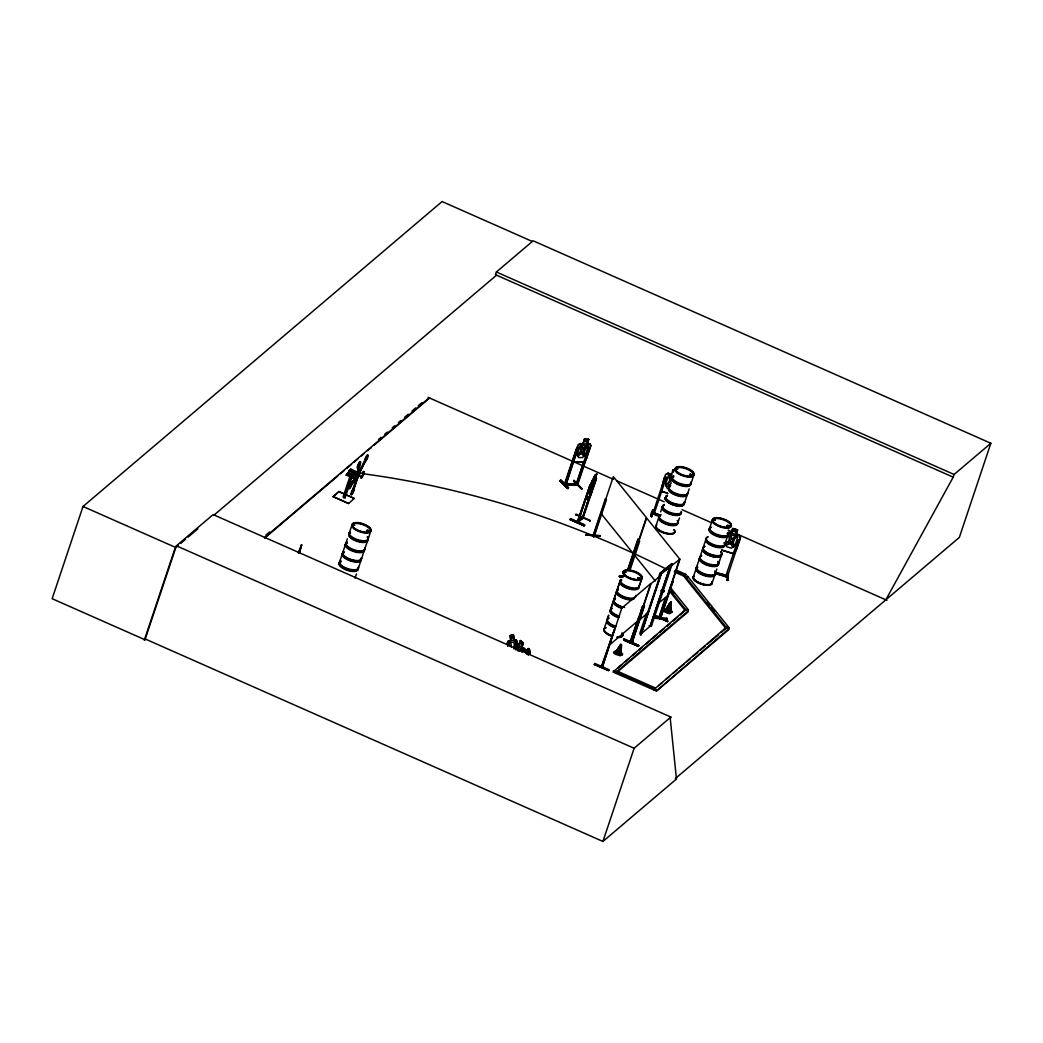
<?xml version="1.0" encoding="UTF-8"?>
<svg xmlns="http://www.w3.org/2000/svg" width="1043" height="1043" viewBox="0 0 1043 1043"><rect width="100%" height="100%" fill="white"/><g stroke="black" fill="none" stroke-linecap="round" stroke-linejoin="round"><path stroke-width="1.5" d="M352.247 482.687L352.247 482.466A3.533 0.717 -66.4 0 0 350.252 484.695A3.533 0.717 -66.4 0 0 349.314 488.685A3.533 0.717 -66.4 0 0 351.634 485.073L358.088 474.787L351.856 482.296A3.533 0.717 -66.4 0 0 350.135 483.991A3.533 0.717 -66.4 0 0 348.766 488.254A3.533 0.717 -66.4 0 0 350.487 486.559M574.08 457.329L573.833 461.984L573.937 457.342L578.122 445.244L579.908 443.588L582.92 443.744L584.354 439.129L588.734 439.325L587.131 443.77L589.999 443.927L590.977 445.57L586.766 457.734M517.354 646.269L518.345 646.569L518.462 650.702M620.885 654.065L620.898 644.339L615.487 652.527L616.804 653.909L620.507 654.535L620.859 650.454M670.623 611.824L670.858 602.15L665.225 610.298L667.885 612.215L670.623 611.824L671.223 602.346M357.475 475.034L358.062 467.486L357.879 475.204M358.636 473.053L358.988 468.529M359.04 473.222L359.822 465.243A3.533 0.717 -66.4 0 0 360.448 461.71A3.533 0.717 -66.4 0 0 358.075 465.765A3.533 0.717 -66.4 0 0 358.271 467.89L358.453 467.668M592.88 535.867L593.65 536.65L605.918 499.675L605.357 498.984L592.932 535.946M594.132 536.545L606.4 499.714L605.357 498.984M659.033 616.53L659.658 616.83C660.115 620.35 657.598 615.97 659.411 618.343L666.516 596.831M660.063 618.421L659.997 618.447C659.554 615.474 662.292 617.782 660.714 618.76M620.507 654.535C622.515 641.81 621.771 641.38 615.487 652.527M670.245 612.306C672.253 599.582 671.509 599.138 665.225 610.298M621.172 647.52L621.485 644.587M622.88 577.066L619.568 576.271M666.673 618.942L666.829 618.173L666.907 619.359L652.853 617.665M725.615 576.649L738.144 539.583M731.169 532.973L732.694 528.371L737.662 529.857L736.149 534.394M726.097 575.084L715.628 572.594M740.4 537.51L727.336 576.935M727.766 580.456L726.919 580.195L727.975 573.129L727.779 580.416L727.897 573.806M721.613 550.169L733.294 553.69M739.513 540L738.118 539.805M358.44 473.339L364.685 460.406A3.533 0.717 -66.4 0 1 366.628 455.83A3.533 0.717 -66.4 0 1 367.657 456.013M359.092 474.239L365.076 460.589A3.533 0.717 -66.4 0 1 367.279 455.661A3.533 0.717 -66.4 0 1 367.801 457.134A3.533 0.717 -66.4 0 1 365.415 461.554L358.701 474.057M661.418 591.107L661.966 590.664M661.653 590.521L661.223 591.394L661.849 589.36M662.057 591.459L662.761 590.182L662.188 591.055M663.843 590.651L663.048 592.32L663.948 591.107M619.503 654.678L621.328 644.783M669.241 612.437L671.053 602.554M575.801 514.707L590.182 520.9M623.571 639.607L623.831 638.837L638.785 645.474L638.525 646.243L623.571 639.607L638.107 645.513M638.068 645.109L638.094 645.513M667.624 621.445L654.848 615.774M670.193 606.335L671.066 602.228M594.327 482.596L582.294 517.941L583.024 518.202L596.466 478.528L590.273 495.751L586.101 499.297L586.974 495.099M586.101 499.297L587.131 495.164M298.976 552.125L301.753 544.759L299.263 553.325L301.479 544.694L298.311 552.92M650.767 516.441C656.673 502.413 648.238 515.998 651.614 516.715L651.862 515.946L650.871 516.363M651.432 516.546L653.609 509.936L652.514 510.392M651.614 516.715L653.57 509.923M652.514 513.599C652.905 511.344 653.035 515.855 659.984 516.272M654.248 512.947L654.183 514.147M666.308 477.42L665.004 476.768L666.308 477.42L653.961 514.303M662.057 486.442C661.718 501.879 661.145 480.914 665.956 474.252L668.081 473.144L671.562 474.448M672.944 469.767L675.421 470.576M618.147 654.443L621.106 644.743M667.885 612.215L670.845 602.515M665.447 568.696A876.12 712.617 40.7 0 0 362.442 473.652L362.247 473.066A3.533 0.717 -66.4 0 1 363.811 472.153A3.533 0.717 -66.4 0 1 361.752 477.12A3.533 0.717 -66.4 0 1 360.917 476.312L361.308 476.482A3.533 0.717 -66.4 0 0 362.156 477.29A3.533 0.717 -66.4 0 0 364.203 472.323A3.533 0.717 -66.4 0 0 362.651 473.248L358.805 473.626M531.956 241.298L442.089 201.547L83.01 506.481L52.15 598.695L144.951 639.75L176.397 545.802L213.15 514.59L670.871 717.049L670.297 718.783L676.451 779.03L602.932 841.453L145.212 638.981M174.898 548.801L144.299 640.246L145.59 639.15M333.16 496.755L338.936 491.501L354.294 498.437L348.597 503.495L333.16 496.755L338.936 491.501M358.896 471.905L353.316 478.216L346.198 475.113L350.096 470.967M350.774 469.115L348.518 473.418L350.774 469.115L352.951 470.067L351.856 473.339L350.696 474.369L347.723 473.079M350.057 476.129L343.108 496.924L343.721 497.68L345.077 497.798L352.039 476.99M350.696 474.369L352.951 470.067M343.721 497.68L351.178 475.399L350.565 474.643L351.908 474.748M345.95 492.583L350.422 479.206M352.078 474.982L354.333 470.68L356.51 471.632L354.255 475.934L352.078 474.982L353.251 473.939M353.616 472.857L354.333 470.68M353.316 478.216L357.214 474.083L351.53 471.592M354.255 475.934L356.51 471.632M358.049 475.621L353.942 488.202A3.533 0.717 -66.4 0 1 352.703 492.57A3.533 0.717 -66.4 0 1 350.917 494.147A3.533 0.717 -66.4 0 1 352.782 489.245L357.619 476.012C363.094 464.526 356.81 483.574 357.566 476.051L357.11 477.538M348.597 503.495L333.225 496.559M358.453 475.791L354.255 488.346A3.533 0.717 -66.4 0 1 353.108 492.739A3.533 0.717 -66.4 0 1 351.308 494.33A3.533 0.717 -66.4 0 1 353.173 489.415L358.01 476.182M339.627 561.903L342.352 553.729M342.612 552.946L345.376 544.772M345.924 543.064L347.358 538.84M349.327 532.882L352.065 524.72M355.037 578.148L356.471 573.911M358.44 567.966L361.191 559.804A9.922 3.911 18.5 0 1 348.401 559.622A9.922 3.911 18.5 0 1 344.099 552.216M361.452 559.009L364.19 550.847M364.737 549.126L367.579 540.665M368.153 538.957L370.904 530.796M676.451 779.03L675.369 778.547L959.351 537.406L990.85 443.262L533.129 240.79L496.377 272.001L495.477 274.7L953.198 477.159L885.833 599.829M559.817 480.771L567.601 488.45L559.83 480.745L560.808 480.028L568.487 487.798L567.509 488.541M565.788 484.93L566.427 483.509L564.902 483.131L564.524 484.812L565.788 484.93L578.187 447.955L576.74 447.656L564.263 484.539L577.353 484.878M565.814 483.144L564.732 484.891L578.005 445.178L579.908 443.588M565.984 484.852L577.405 449.22M513.821 648.616L515.346 644.053L516.95 643.231L518.958 644.965M513.899 648.72L515.425 644.196L516.82 643.427M515.477 649.685L516.898 645.448L518.879 645.213L520.34 640.441L523.417 642.983L521.904 647.52L523.677 649.176M517.419 649.541L518.371 646.725L521.109 649.098M581.329 488.893L573.65 481.123L573.898 480.354L582.02 488.815M519.01 645.2L520.522 640.663M588.552 439.468L584.458 439.286L583.011 443.901L580.364 445.361L577.522 453.835L578.461 457.525L582.476 457.616L585.84 454.044L588.669 445.57L587.026 444.005L588.461 439.377M587.026 444.005L588.734 439.325M578.07 483.796L576.922 483.809C576.427 487.498 575.149 482.348 577.496 483.483C578.891 483.73 577.353 486.116 576.166 485.112L588.382 447.955M521.617 647.586L523.417 642.983M583.754 461.788L575.971 484.773M589.047 449.52L577.222 484.878L577.666 483.522M584.719 524.994L570.508 518.749L584.732 524.981L584.471 525.75L570.247 519.44L584.223 525.894L570.039 519.623M570.547 518.71L569.986 519.74M575.71 514.877L575.984 514.108L590.155 520.418L589.882 521.148M578.187 520.653L577.131 522.504L582.763 517.667M577.183 522.452L590.025 485.151L578.174 522.256M590.025 485.151L577.47 522.021M591.133 483.078L592.241 480.966L577.626 522.726L578.33 521.344M591.172 483.078L586.909 495.177M592.059 481.032L594.81 475.334L596.752 473.9L594.966 478.568L596.374 477.459L592.215 481.097M582.359 516.911L582.62 518.645L582.946 516.611M596.752 473.9L582.437 518.632L590.234 493.769M586.27 535.242L586.531 534.485L600.351 535.607L600.09 536.376L585.931 534.785L600.09 536.376M594.067 536.532L593.493 535.919L613.336 476.612L646.386 517.615L628.812 569.726M593.936 534.564L593.363 536.48L594.119 536.689M619.581 576.388L619.711 575.645L622.893 576.114L619.751 575.879L619.555 576.636L622.88 576.962M607.287 619.386L608.708 615.148L607.3 619.386M613.427 601.042L610.69 609.203L613.284 601.55M613.688 600.246L616.426 592.085M604.08 629.046L606.739 621.093M613.779 600.038L616.439 592.085M594.275 664.495L594.823 663.465L609.047 669.71L608.786 670.48L594.288 664.456L608.499 670.701M627.495 570.208L637.834 539.296L638.877 540.026L637.834 539.296M627.977 570.247L638.316 539.335M628.577 569.348L638.407 539.987M629.294 569.765L646.621 517.993L679.671 558.996L672.461 580.521M629.385 570.43L639.111 540.404L639.685 541.108L629.855 570.469M602.463 666.999L614.314 629.894L601.368 667.207L601.837 665.747L602.971 665.603M665.004 476.768L652.749 513.938M601.394 667.09L613.792 631.432M654.13 514.355L654.574 513.013L652.931 512.504M668.198 484.5L671.04 476.025M666.985 488.137L665.734 483.691L668.563 475.217L671.549 474.513L672.97 469.702M673.126 472.518L673.635 471.006M655.93 525.985L658.681 517.823M660.675 511.878L662.07 507.628M616.087 650.871C606.126 653.961 629.946 658.355 620.037 652.501M641.784 578.591L639.216 586.257L641.966 578.096M687.963 610.95L688.354 609.79L685.655 609.568L613.036 672.057L656.412 691.053L728.64 629.711L729.031 628.564L726.267 627.338L684.964 576.088L684.573 577.235L725.889 628.499L720.987 632.658M623.87 639.346L638.564 646.086L624.027 640.233L638.251 646.477M624.014 640.259L624.574 639.229L638.746 645.526M619.933 655.812L622.606 653.752M655.043 687.832L617.221 671.105L615.787 673.283L688.028 611.941L688.406 610.781L685.655 609.568L669.528 589.556M622.462 653.57L619.998 652.631M616.843 672.253L617.221 671.105M630.389 643.296C632.684 642.527 627.938 644.235 630.259 641.628L631.38 641.484M641.171 610.416L642.723 605.774L629.842 643.127L630.246 642.605M629.803 642.97L639.098 616.596M643.218 605.996L630.428 643.362L630.976 641.94L632.788 641.471L630.767 641.315M630.963 642.996L650.715 583.572L621.824 608.108L602.189 667.429M631.171 643.01L651.08 583.663L660.727 575.567M631.589 642.566L631.954 641.184M631.706 642.553L644.053 605.657L631.849 643.244L644.548 605.879M646.556 613.219L639.88 633.179L641.119 633.727L650.284 626.152L649.059 625.604M658.368 577.913L659.919 573.311L669.085 565.736L670.323 566.297L661.145 573.872L659.919 573.311M640.272 634.6L661.04 572.516L672.253 563.794L651.484 625.878L650.154 626.204L670.31 565.932L661.145 573.728L641.002 634.77L640.402 634.483M678.054 522.178L679.488 517.941M684.482 503.039L687.207 494.877M689.201 488.932L687.767 493.156A9.895 3.898 18.5 0 1 674.977 493A9.895 3.898 18.5 0 1 670.688 485.608M691.17 482.987L693.921 474.826M640.884 634.874L661.666 572.79L672.253 563.794M650.089 626.256L670.206 566.14L661.158 573.833M651.236 624.183L671.379 563.989L661.066 572.75M651.367 624.105L671.64 563.52M665.434 597.678L658.772 617.639L659.711 616.27M660.219 614.718L665.916 597.717M671.992 581.955L659.593 618.903L660.271 619.125L672.957 581.759L671.992 581.955L672.957 581.759M672.487 582.177L660.089 619.112L679.971 559.126L670.701 566.297M663.622 610.898C680.492 616.504 656.568 611.863 665.825 608.63M670.036 613.48L672.344 611.524L669.671 613.584M654.691 615.97L667.533 621.615L667.82 620.833L655.004 615.227M674.286 571.916L684.469 576.414L685.903 574.367L675.721 569.869M685.903 574.367L684.469 576.414M687.272 577.47L687.65 576.31L684.964 576.088M602.932 841.453L634.118 748.261L670.871 717.049M693.282 577.053L696.033 568.891A9.895 3.898 18.5 0 0 705.694 576.075A9.895 3.898 18.5 0 0 714.781 573.872M696.581 567.183L699.423 558.709M699.996 557.001L702.721 548.827M702.995 548.044L705.746 539.883M709.696 527.993L712.434 519.818M656.412 691.053L729.031 628.564M680.375 614.875L685.655 609.568M712.121 583.128L714.859 574.954M715.407 573.246L716.841 569.022M718.836 563.077L721.56 554.902M732.812 528.566L731.273 533.169L728.288 533.938L725.446 542.412L726.723 546.793L731.365 548.188L735.067 545.306L737.896 536.832L735.928 534.564L737.453 529.961L732.799 528.632M726.919 580.195L727.18 579.426L727.167 580.169M725.889 628.499L726.267 627.338L728.966 627.573L728.575 628.72M953.198 477.159L954.097 474.474L990.85 443.262M357.227 476.573L351.243 484.904A3.533 0.717 -66.4 0 1 350.891 485.738M669.893 604.731L670.858 602.15M632.227 642.84L632.71 641.367L631.667 641.536L632.384 641.849M660.076 617.417L661.106 617.339M357.801 476.064L359.196 473.796M578.07 521.383L578.682 520.861M357.162 474.148L356.471 477.525M594.601 664.078L608.812 670.323M616.804 653.909L620.885 644.665M666.542 611.667L670.623 602.424M661.405 590.703L662.109 590.051M663.648 591.394L663.283 592.294L663.909 590.768M592.672 487.863L588.904 493.665L592.072 482.309L594.979 475.504L596.635 474.096M507.719 646.047L507.367 642.918L508.371 640.923L516.155 639.815L517.25 641.601L517.98 650.806M617.547 650.649L620.898 644.339M668.628 605.892L670.636 602.111M615.826 653.205L620.741 644.548M665.564 610.976L670.48 602.319M357.697 475.934L357.006 477.042M353.864 525.333L353.394 524.486M353.538 524.694L354.724 525.346L353.316 524.785M353.642 524.877L354.294 524.342M366.967 530.704L367.41 531.369M368.362 530.731L369.079 531.109L367.188 531.096M369.352 531.474L368.309 531.669M676.816 468.32L677.611 468.842M676.881 469.363C674.834 468.398 678.824 468.959 676.959 468.281M676.568 468.789L677.337 468.75M676.933 469.194L677.715 468.933M624.262 572.242C627.99 573.428 622.854 571.056 625.148 571.851M624.796 571.707L625.552 571.773M624.496 572.203L625.539 572.255M625.083 572.503L625.761 572.216M689.658 474.63L690.427 475.399M690.844 474.578L690.062 475.047L691.522 475.699M692.369 475.504L691.326 475.699M638.042 578.018L638.798 577.587M638.955 578.761L638.147 577.718L639.163 577.939M640.428 578.787L638.303 578.565M713.764 519.597L715.146 520.366L713.542 519.753M714.872 519.805L714.259 519.597M714.963 520.053L713.907 519.805L714.846 520.34M726.854 525.815L727.897 525.372M727.636 525.763L729.161 525.881M729.148 526.676L729.292 525.907M583.924 462.232L586.818 457.668L583.924 462.232L573.741 461.893M586.296 535.007L600.077 536.193M351.856 482.518L357.697 474.617M568.161 488.437L560.404 480.693L568.226 488.567M358.062 467.486L357.879 467.72A3.533 0.717 -66.4 0 1 357.423 466.377A3.533 0.717 -66.4 0 1 359.444 462.101A3.533 0.717 -66.4 0 1 360.239 462.701M736.345 549.609L733.216 553.572L721.782 550.065M733.281 553.755L736.501 549.687L740.569 537.562L739.37 535.359L735.928 534.498M519.583 650.936L522.778 647.833L524.525 648.459C525.789 657.22 528.957 641.249 530.287 653.087L528.306 654.9M519.636 651.106L522.934 648.016M521.774 652.253L523.834 650.245L525.672 651.575L528.436 648.876M528.475 648.642L525.529 651.575L524.329 648.616L522.804 648.029M528.149 654.835L530 653.035M346.198 475.113L349.783 471.931M614.809 630.102L613.832 630.311M667.533 621.615L660.727 618.16M178.262 545.45L175.811 547.523L83.01 506.481M180.713 543.364L185.615 539.205M188.066 537.119L197.87 528.801M213.815 515.268L496.546 275.169M265.939 535.085L269.655 531.93M378.596 439.416L381.073 437.317M384.789 434.162L387.266 432.05M392.22 427.852L394.684 425.753M398.4 422.598L400.877 420.485M404.593 417.33L408.308 414.188M412.024 411.033L415.74 407.878M418.217 405.766L421.933 402.624M264.531 537.653L429.194 397.839M264.779 538.005L337.919 475.895M340.396 473.783L344.112 470.628M346.602 468.529L351.556 464.318M354.033 462.205L357.749 459.05M361.478 455.895L363.955 453.783M367.671 450.628L371.386 447.473M373.876 445.361L429.664 397.996M596.088 475.1L594.523 477.525L595.579 476.612M590.507 485.373L589.53 485.569M585.944 499.219L590.286 495.634M582.268 517.458L578.552 521.252M582.985 518.175L577.809 522.66M671.327 482.87C667.233 489.05 661.445 485.869 670.61 481.527C666.138 473.157 672.2 473.731 671.927 480.823M609.477 645.004L638.368 620.468M650.715 625.722L651.484 625.878M617.925 667.898L621.602 664.782M625.279 661.666L628.942 658.537M632.619 655.421L636.295 652.305M638.746 650.219L642.41 647.103M646.086 643.987L649.763 640.871M652.214 638.785L657.103 634.626M659.554 632.553L664.456 628.394M666.907 626.308L670.571 623.192M673.022 621.106L677.924 616.948M688.406 610.781L616.178 672.122L613.414 670.91M726.267 627.338L653.596 689.879L654.652 688.98M658.55 685.681L662.214 682.552M665.89 679.436L669.567 676.32M673.243 673.204L676.907 670.088M679.358 668.002L684.26 663.843M686.711 661.77L690.375 658.641M692.826 656.568L697.728 652.41M700.179 650.324L705.068 646.165M707.519 644.092L718.536 634.731M638.733 620.546L648.381 612.463M658.381 603.128L667.65 595.957M521.331 649.307L521.982 649.541M594.08 534.655L594.575 535.346L593.454 534.603M660.271 616.961L659.58 616.83M666.086 474.422L668.094 473.313M367.723 531.043L369.053 531.161M368.674 531.643L368.987 530.926M676.203 468.685L676.946 468.659M677.376 469.154L676.803 468.829M689.905 474.409C688.25 475.817 694.182 476.82 691.822 474.708M690.375 474.33L690.974 474.343M727.258 525.489L728.157 526.871L729.605 526.246M727.453 525.933L729.644 526.702M638.59 577.574C635.004 578.722 643.466 580.299 639.268 577.626M602.502 666.086L601.941 665.851M365.298 461.593L365.024 461.384A3.533 0.717 -66.4 0 0 367.227 457.499M726.306 575.123L727.662 575.827M689.775 474.513L690.544 474.304M691.678 475.23L691.431 474.487M639.998 578.539L638.564 578.239M510.627 640.767L510.092 635.435L513.508 634.952L513.925 640.141M615.878 652.058L616.882 651.914M358.192 476.234L361.439 476.077M513.508 634.952L513.821 640.324L515.607 641.823L516.246 649.88M508.371 640.923L507.367 642.918M517.224 641.523L518.097 650.78M524.525 648.459L526.793 654.339M530.287 653.087L528.332 648.642M727.388 525.542L728.092 525.372M727.936 525.62L729.383 526.467M729.226 526.832L727.349 525.92M367.566 530.522L367.775 531.004M639.711 578.865L638.916 578.878M579.921 443.744L589.895 444.083M578.187 447.955L576.74 447.656M588.643 448.229L589.556 447.982M573.898 461.749L583.78 461.997M573.65 481.123L582.059 488.919L573.976 480.419M576.218 483.874L566.036 483.626L576.479 484.148M564.667 484.812L577.483 485.138L590.729 445.544L589.999 443.927M619.451 576.414L622.658 576.636L619.242 576.14L619.803 576.844M652.996 617.026L666.842 618.277M653.087 618.095L666.92 619.268M691.014 475.126L692.135 475.1L690.518 475.478M691.431 475.582L690.218 475.126M728.888 526.363L727.662 525.894M367.944 530.313C364.033 530.066 369.691 533.495 369.235 531.148M367.827 530.548L366.628 530.6L367.618 531.487M368.544 531.734L367.501 531.448M654.248 512.973L660.31 515.32M691.118 474.656L690.283 474.695M691.274 475.243L690.505 474.956M728.522 526.624L727.753 526.324M367.775 530.392L368.7 530.548M728.64 532.308L731.286 533.103M728.627 532.373L739.239 535.567L740.387 537.575M727.714 573.898L728.522 574.028M715.654 572.372L725.967 575.475M715.329 573.324L727.18 576.883M715.302 573.546L727.154 577.105M668.081 473.379L671.549 474.513M662.07 491.318L667.742 493.248M661.901 491.436L667.689 493.391M654.509 513.182L660.375 515.112M652.67 513.651L660.05 516.063M639.203 577.796L640.35 578.604M639.059 578.448L638.147 577.835M638.929 578.891L638.003 578.422M367.618 531.343L368.635 531.161M359.613 465.673L359.418 465.074A3.533 0.717 -66.4 0 0 360.044 463.418M349.614 470.158L351.791 471.11M353.173 471.71L355.35 472.662M348.897 472.036L349.692 472.388M346.524 474.148L353.642 477.264M338.871 491.696L354.294 498.437M655.043 615.657L657.885 616.987M496.377 272.001L954.097 474.474M428.112 397.357L613.636 479.428M616.609 480.745L664.208 501.787M682.057 509.688L711.808 522.843M728.17 530.079L732.629 532.06M735.602 533.377L886.915 600.299M592.398 490.718L590.273 495.751M674.678 570.756L684.86 575.267M669.775 610.272L672.305 611.641M616.165 671.992L656.79 689.905M176.397 545.802L634.118 748.261M690.792 475.034L690.101 474.552M727.988 526.585L727.297 526.22M573.806 481.006L581.486 488.776M691.613 474.878L692.409 475.517M368.622 530.561L369.391 531.487M520.392 640.676L523.273 643.049M516.82 643.244L523.716 649.281M560.782 480.028L568.487 487.798M344.451 497.042L345.077 497.798M593.584 536.571L592.998 535.946M659.463 617.704L659.893 618.382L659.254 617.612M687.65 576.31L728.966 627.573M707.428 602.476L709.436 604.966M711.456 607.469L714.468 611.224M670.206 587.287L688.354 609.79M671.835 590.938L673.856 593.441M669.15 590.716L685.264 610.716M600.99 513.495L634.04 554.511M634.274 554.876L655.304 580.977M515.985 639.998L517.119 641.614M637.821 578.239L638.264 577.757M596.231 477.394L596.387 478.633M596.153 477.564L596.231 478.568M514.473 648.511L513.964 642.058L510.901 642.501L511.279 647.338M513.691 640.337L513.273 635.148L510.34 635.591L510.757 640.767L509.258 642.736L509.519 645.956M507.615 642.97L507.863 646.034M364.124 549.765A9.895 3.898 18.5 0 1 352.573 551.16A9.895 3.898 18.5 0 1 347.097 543.286M364.515 550.3A10.039 3.95 18.5 0 1 351.543 550.13A10.039 3.95 18.5 0 1 347.189 542.634M361.347 559.335A9.895 3.898 18.5 0 1 349.731 559.661A9.895 3.898 18.5 0 1 343.082 552.386M361.399 557.692A9.843 3.872 18.5 0 1 351.139 559.517A9.843 3.872 18.5 0 1 343.316 551.864M361.399 557.953A9.922 3.911 18.5 0 1 351.061 559.791A9.922 3.911 18.5 0 1 343.173 552.073M361.321 559.465A9.922 3.911 18.5 0 1 348.505 559.296A9.922 3.911 18.5 0 1 344.203 551.89M367.853 539.022A10.039 3.95 18.5 0 1 357.384 540.874A10.039 3.95 18.5 0 1 349.405 533.077M364.698 548.057A9.895 3.898 18.5 0 1 354.372 549.883A9.895 3.898 18.5 0 1 346.498 542.191M367.527 539.583A9.895 3.898 18.5 0 1 355.976 540.991A9.895 3.898 18.5 0 1 350.513 533.103M364.62 548.67A10.039 3.95 18.5 0 1 352.912 550.091A10.039 3.95 18.5 0 1 347.371 542.112M367.319 537.262A10.039 3.95 18.5 0 1 358.818 540.717A10.039 3.95 18.5 0 1 349.588 532.543M367.397 536.663A9.895 3.898 18.5 0 1 359.014 540.078A9.895 3.898 18.5 0 1 349.9 532.008M360.904 559.204A9.843 3.872 18.5 0 1 349.418 560.599A9.843 3.872 18.5 0 1 343.981 552.777M358.218 569.126A10.039 3.95 18.5 0 1 345.246 568.957A10.039 3.95 18.5 0 1 340.892 561.46M357.814 568.591A9.895 3.898 18.5 0 1 346.276 570A9.895 3.898 18.5 0 1 340.8 562.125M358.323 567.509A10.039 3.95 18.5 0 1 346.615 568.93A10.039 3.95 18.5 0 1 341.061 560.938M358.388 566.884A9.895 3.898 18.5 0 1 348.062 568.722A9.895 3.898 18.5 0 1 340.201 561.017M631.81 599.934A9.895 3.898 18.5 0 1 620.285 596.87A9.895 3.898 18.5 0 1 617 591.198M633.818 599.112A10.039 3.95 18.5 0 1 620.416 596.309A10.039 3.95 18.5 0 1 618.264 589.934M622.006 607.43A9.922 3.911 18.5 0 1 615.305 599.112M624.666 607.482A9.843 3.872 18.5 0 1 614.392 599.177M622.136 607.078A9.922 3.911 18.5 0 1 615.422 598.76M638.929 586.322A10.039 3.95 18.5 0 1 627.221 587.744A10.039 3.95 18.5 0 1 621.667 579.765M635.748 595.357A9.882 3.898 18.5 0 1 625.435 597.183A9.882 3.898 18.5 0 1 617.586 589.504M638.577 586.883A9.882 3.898 18.5 0 1 627.052 588.291A9.882 3.898 18.5 0 1 621.589 580.429M633.988 598.591A10.039 3.95 18.5 0 1 620.585 595.788A10.039 3.95 18.5 0 1 618.434 589.412M639.098 585.801A10.039 3.95 18.5 0 1 628.629 587.665A10.039 3.95 18.5 0 1 620.65 579.856M639.163 585.188A9.895 3.898 18.5 0 1 628.838 587.013A9.895 3.898 18.5 0 1 620.976 579.321M615.161 627.899A9.882 3.898 18.5 0 1 607.313 620.22M615.344 627.378A10.039 3.95 18.5 0 1 607.365 619.568M621.941 633.388A9.922 3.911 18.5 0 1 617.156 637.456M612.306 636.452A9.922 3.911 18.5 0 1 605.605 628.121M622.762 634.014A9.843 3.872 18.5 0 1 617.313 636.843M612.502 635.839A9.843 3.872 18.5 0 1 605.853 627.586M621.706 608.356A9.882 3.898 18.5 0 1 613.845 600.677M622.058 633.036A9.922 3.911 18.5 0 1 617.273 637.104M612.424 636.087A9.922 3.911 18.5 0 1 605.722 627.769M618.747 617.195A10.039 3.95 18.5 0 1 611.967 608.773M615.735 626.204A9.895 3.898 18.5 0 1 609.034 617.899M618.564 617.73A9.895 3.898 18.5 0 1 610.69 610.038M615.513 626.856A10.039 3.95 18.5 0 1 608.734 618.434M618.929 616.674A10.039 3.95 18.5 0 1 612.137 608.252M619.138 616.022A9.882 3.898 18.5 0 1 611.289 608.343M621.876 607.821A9.922 3.911 18.5 0 1 615.174 599.503M724.494 544.863A9.895 3.898 18.5 0 1 714.168 546.688A9.895 3.898 18.5 0 1 706.294 538.996M724.103 543.064A10.039 3.95 18.5 0 1 715.602 546.519A10.039 3.95 18.5 0 1 706.372 538.357M720.896 552.282A9.895 3.898 18.5 0 1 712.512 555.684A9.895 3.898 18.5 0 1 703.412 547.627M721.078 551.591A9.843 3.872 18.5 0 1 711.509 554.615A9.843 3.872 18.5 0 1 704.859 546.363M721.065 551.838A9.922 3.911 18.5 0 1 711.43 554.889A9.922 3.911 18.5 0 1 704.716 546.571M727.506 532.882A10.039 3.95 18.5 0 1 717.753 535.972A10.039 3.95 18.5 0 1 710.974 527.549M725.068 543.155A9.895 3.898 18.5 0 1 713.516 544.563A9.895 3.898 18.5 0 1 708.041 536.676M727.193 533.468A9.895 3.898 18.5 0 1 718.81 536.884A9.895 3.898 18.5 0 1 709.696 528.814M724.285 542.543A10.039 3.95 18.5 0 1 714.52 545.632A10.039 3.95 18.5 0 1 707.741 537.21M728.405 533.599A10.039 3.95 18.5 0 1 716.697 535.02A10.039 3.95 18.5 0 1 711.143 527.028M728.47 532.973A9.895 3.898 18.5 0 1 718.145 534.811A9.895 3.898 18.5 0 1 710.27 527.106M696.594 568.005A9.895 3.898 18.5 0 1 697.767 567.405M715.107 573.311A10.039 3.95 18.5 0 1 704.638 575.162A10.039 3.95 18.5 0 1 696.659 567.366M711.939 582.372A9.895 3.898 18.5 0 1 704.09 584.862A9.895 3.898 18.5 0 1 693.23 578.513A9.895 3.898 18.5 0 0 704.09 584.862A9.895 3.898 18.5 0 0 711.926 582.424M712.069 581.811A9.843 3.872 18.5 0 1 701.809 583.637A9.843 3.872 18.5 0 1 693.986 575.984M703.191 548.475A9.843 3.872 18.5 0 0 711.013 556.128A9.843 3.872 18.5 0 0 721.274 554.315A9.856 3.885 18.5 0 1 711.013 556.128A9.856 3.885 18.5 0 1 703.178 548.462M712.056 582.072A9.922 3.911 18.5 0 1 701.717 583.897A9.922 3.911 18.5 0 1 693.83 576.192M721.521 553.781A9.922 3.911 18.5 0 1 711.183 555.619A9.922 3.911 18.5 0 1 703.295 547.914M717.806 561.903A10.039 3.95 18.5 0 1 709.305 565.358A10.039 3.95 18.5 0 1 700.075 557.184M714.651 570.951A9.895 3.898 18.5 0 1 706.267 574.367A9.895 3.898 18.5 0 1 697.154 566.297M718.197 563.702A9.895 3.898 18.5 0 1 707.871 565.528A9.895 3.898 18.5 0 1 699.996 557.836M715.289 572.79A10.039 3.95 18.5 0 1 704.82 574.641A10.039 3.95 18.5 0 1 696.841 566.844M717.975 561.382A10.039 3.95 18.5 0 1 708.223 564.459A10.039 3.95 18.5 0 1 701.431 556.036M718.757 561.994A9.895 3.898 18.5 0 1 707.219 563.389A9.895 3.898 18.5 0 1 701.743 555.515M687.141 493.795A9.895 3.898 18.5 0 1 676.816 495.621A9.895 3.898 18.5 0 1 668.941 487.928M687.467 493.222A10.039 3.95 18.5 0 1 675.76 494.643A10.039 3.95 18.5 0 1 670.219 486.664M684.247 502.426A9.895 3.898 18.5 0 1 672.709 503.821A9.895 3.898 18.5 0 1 667.233 495.946M684.43 501.722A9.843 3.872 18.5 0 1 672.944 503.117A9.843 3.872 18.5 0 1 667.507 495.295M684.43 501.97A9.922 3.911 18.5 0 1 672.852 503.365A9.922 3.911 18.5 0 1 667.377 495.477M690.87 483.052A10.039 3.95 18.5 0 1 679.162 484.474A10.039 3.95 18.5 0 1 673.622 476.482M690.544 483.613A9.895 3.898 18.5 0 1 679.006 485.021A9.895 3.898 18.5 0 1 673.53 477.133M687.65 492.7A10.039 3.95 18.5 0 1 675.942 494.121A10.039 3.95 18.5 0 1 670.388 486.142M691.053 482.531A10.039 3.95 18.5 0 1 679.345 483.952A10.039 3.95 18.5 0 1 673.791 475.96M691.118 481.905A9.895 3.898 18.5 0 1 680.792 483.743A9.895 3.898 18.5 0 1 672.918 476.038M677.428 522.804A9.895 3.898 18.5 0 1 667.103 524.629A9.895 3.898 18.5 0 1 659.241 516.937M677.767 522.243A10.039 3.95 18.5 0 1 667.298 524.094A10.039 3.95 18.5 0 1 659.306 516.285M674.599 531.33A9.922 3.911 18.5 0 1 664.248 533.169A9.922 3.911 18.5 0 1 656.373 525.463M674.013 529.531A9.843 3.872 18.5 0 1 665.682 532.921A9.843 3.872 18.5 0 1 656.634 524.916M674.013 529.766A9.922 3.911 18.5 0 1 665.617 533.182A9.922 3.911 18.5 0 1 656.49 525.098M667.116 496.259A9.922 3.911 18.5 0 0 672.592 504.16A9.922 3.911 18.5 0 0 684.156 502.752A9.922 3.911 18.5 0 1 672.605 504.121A9.922 3.911 18.5 0 1 667.129 496.22M681.17 512.061A10.039 3.95 18.5 0 1 669.463 513.482A10.039 3.95 18.5 0 1 663.909 505.49M678.002 521.096A9.895 3.898 18.5 0 1 666.464 522.504A9.895 3.898 18.5 0 1 660.988 514.616M680.844 512.621A9.895 3.898 18.5 0 1 670.519 514.46A9.895 3.898 18.5 0 1 662.644 506.755M677.22 520.483A10.039 3.95 18.5 0 1 667.468 523.573A10.039 3.95 18.5 0 1 660.675 515.151M681.34 511.539A10.039 3.95 18.5 0 1 669.632 512.96A10.039 3.95 18.5 0 1 664.091 504.968M681.483 511.996A9.895 3.898 18.5 0 1 668.68 511.839A9.895 3.898 18.5 0 1 664.391 504.447M577.157 455.674L578.565 455.843L582.359 451.528C581.903 458.751 587.287 456.795 583.532 450.576C591.511 444.422 586.648 443.092 582.959 449.494C583.089 442.467 578.383 444.748 581.772 450.498L577.157 455.674M348.766 471.462L349.301 470.406L348.766 471.462M737.284 536.532L732.382 540.795C737.101 549.426 730.765 548.853 731.065 541.473C726.971 547.679 721.117 544.681 730.335 540.144C725.837 531.969 731.912 532.347 731.651 539.414L735.654 536.089L737.284 536.532M582.515 445.413L579.673 453.888L583.689 453.992L586.518 445.517L582.515 445.413M584.993 440.133L584.497 441.658L587.066 441.724L587.574 440.198L584.993 440.133M520.626 641.849L520.118 643.362L521.891 644.9L522.4 643.388L520.626 641.849M592.959 481.553L590.116 490.027L591.785 488.619L594.614 480.145L592.959 481.553M619.829 581.903L617 590.377L619.855 581.903M730.778 534.681L727.936 543.155L732.577 544.55L735.419 536.076L730.778 534.681M733.372 529.635L732.864 531.148L735.85 532.047L736.358 530.535L733.372 529.635M727.44 575.749L726.984 577.131L727.545 575.775M528.279 650.076L527.354 650.962L528.436 653.635L529.362 652.735L528.279 650.076M512.934 636.087L510.966 636.373L511.096 638.094L513.065 637.821L512.934 636.087M514.355 646.895L515.164 647.599L514.355 646.895M354.229 527.941A9.922 3.911 18.5 0 0 370.461 531.33A9.922 3.911 18.5 0 0 360.096 522.96A9.922 3.911 18.5 0 0 354.229 527.941M354.007 528.788A9.843 3.872 18.5 0 0 370.109 532.139A9.843 3.872 18.5 0 0 359.822 523.847A9.843 3.872 18.5 0 0 354.007 528.788M354.125 528.266A9.922 3.911 18.5 0 0 370.343 531.656A9.922 3.911 18.5 0 0 359.991 523.286A9.922 3.911 18.5 0 0 354.125 528.266M625.305 575.254A9.922 3.911 18.5 0 0 641.523 578.643A9.922 3.911 18.5 0 0 631.171 570.273A9.922 3.911 18.5 0 0 625.305 575.254M625.083 576.088A9.843 3.872 18.5 0 0 641.171 579.452A9.843 3.872 18.5 0 0 630.898 571.147A9.843 3.872 18.5 0 0 625.083 576.088M625.187 575.593A9.922 3.911 18.5 0 0 641.419 578.982A9.922 3.911 18.5 0 0 631.054 570.612A9.922 3.911 18.5 0 0 625.187 575.593M714.611 523.051A9.895 3.898 18.5 0 0 730.804 526.441A9.895 3.898 18.5 0 0 720.465 518.084A9.895 3.898 18.5 0 0 714.611 523.051M714.377 523.886A9.843 3.872 18.5 0 0 730.478 527.25A9.843 3.872 18.5 0 0 720.191 518.945A9.843 3.872 18.5 0 0 714.377 523.886M714.507 523.351A9.922 3.911 18.5 0 0 730.726 526.741A9.922 3.911 18.5 0 0 720.361 518.371A9.922 3.911 18.5 0 0 714.507 523.351M693.751 576.505A9.895 3.898 18.5 0 0 693.178 577.379A9.895 3.898 18.5 0 1 693.725 576.557M677.298 471.931A9.882 3.898 18.5 0 0 693.452 475.308A9.882 3.898 18.5 0 0 683.139 466.977A9.882 3.898 18.5 0 0 677.298 471.931M677.024 472.805A9.843 3.872 18.5 0 0 693.126 476.169A9.843 3.872 18.5 0 0 682.852 467.877A9.843 3.872 18.5 0 0 677.024 472.805M677.142 472.31A9.922 3.911 18.5 0 0 693.36 475.699A9.922 3.911 18.5 0 0 683.009 467.329A9.922 3.911 18.5 0 0 677.142 472.31M673.661 505.06A9.843 3.872 18.5 0 0 683.921 503.234A9.856 3.885 18.5 0 1 673.661 505.047A9.843 3.872 18.5 0 1 665.838 497.407A9.856 3.885 18.5 0 0 673.661 505.047"/></g></svg>
